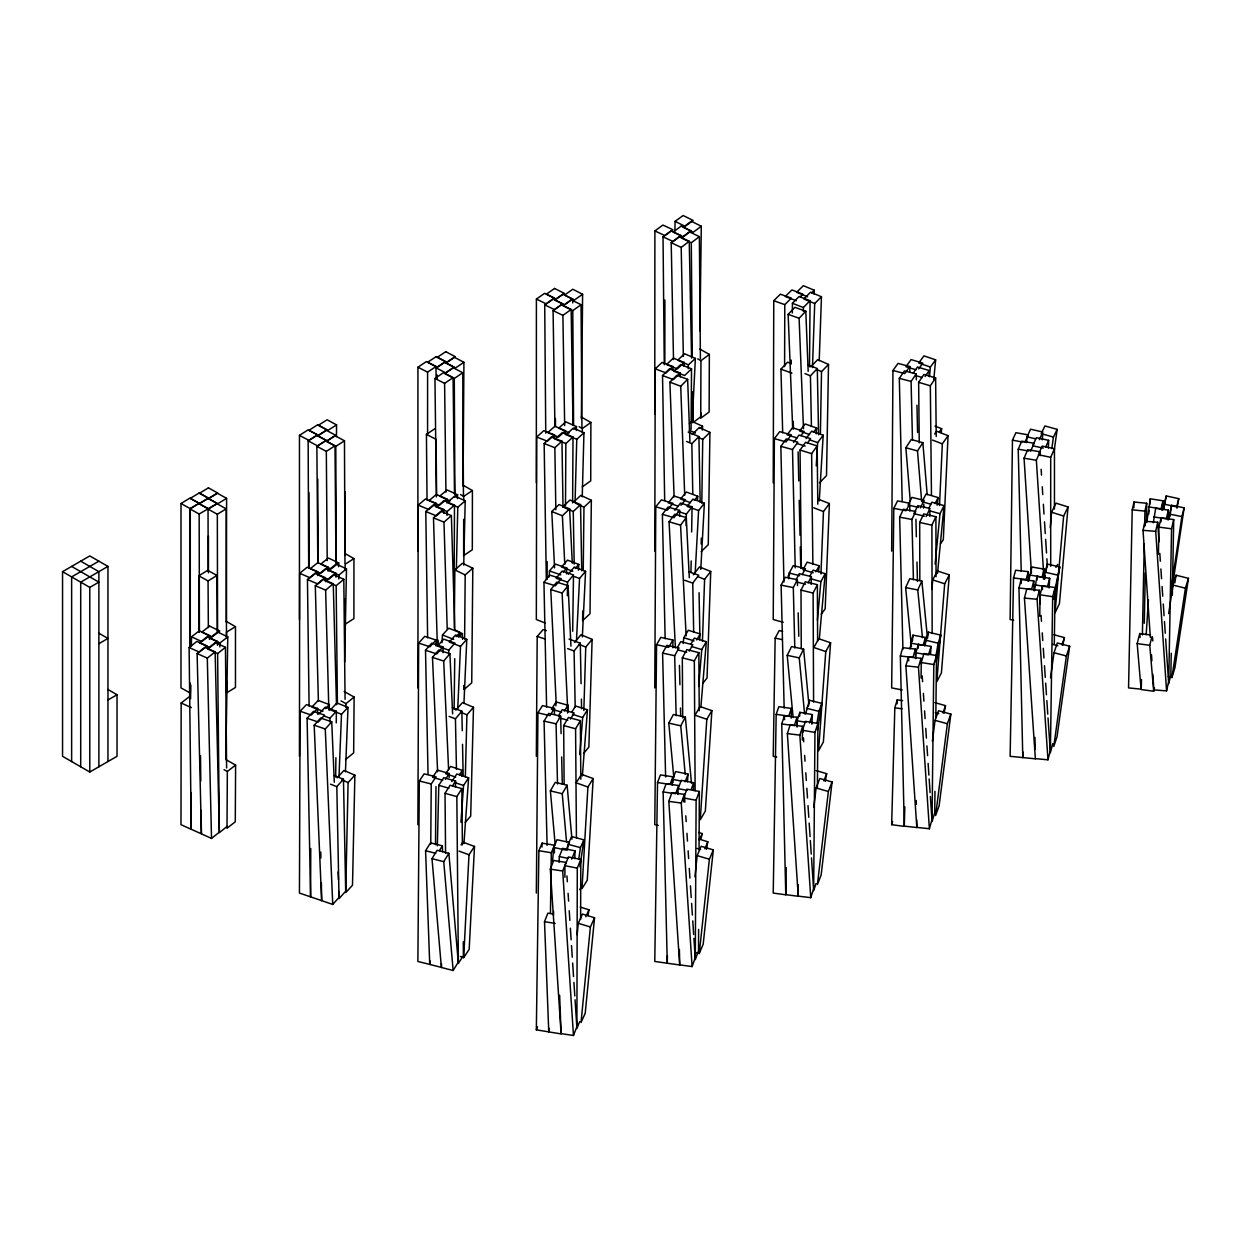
<?xml version="1.0" encoding="UTF-8"?>
<svg xmlns="http://www.w3.org/2000/svg" width="1251" height="1251" viewBox="0 0 1251 1251"><rect width="100%" height="100%" fill="white"/><g stroke="black" fill="none" stroke-linecap="round" stroke-linejoin="round"><path stroke-width="1.5" d="M190.277 646.47L190.277 508.657L199.159 503.277L189.871 498.133L181.004 503.512L180.988 687.909L190.277 693.054L190.277 683.343L190.277 693.054M188.948 696.979L181.16 702.999L180.988 824.69L191.2 829.288L191.247 792.602M208.432 572.802L208.432 536.007M226.525 681.514L226.525 692.913L235.469 687.456L235.485 626.673L226.275 621.387M226.54 637.822L226.54 632.115L235.485 626.673M299.442 619.526L299.458 435.364L308.121 429.859L317.598 434.895L308.934 440.399L299.458 435.364M299.442 756.308L299.661 573.302L307.214 567.219L317.598 571.66L317.598 575.554M308.919 568.345L308.934 492.738M345.104 599.088L345.088 624.265L353.908 618.62L353.939 558.603L344.604 553.255M345.12 570.049L345.12 564.248L353.939 558.603M417.881 551.144L417.928 367.215L426.388 361.586L436.052 366.512L436.052 378.13M427.576 434.097L427.592 372.126L436.052 366.512M536.335 482.761L536.398 299.067L544.638 293.313L554.49 298.129L546.249 303.868L536.398 299.067M572.723 302.914L572.723 299.052L562.887 294.141L554.631 299.974L564.467 304.884L572.723 299.052M654.773 414.378L654.883 230.919L662.905 225.055L672.944 229.746L664.922 235.61L654.883 230.919M664.844 362.477L664.891 300.021M217.455 645.313L217.471 641.435L207.291 636.712L199.472 642.826L209.652 647.565L217.471 641.435M226.322 622.169L226.603 498.383L217.33 493.191L208.448 498.586L217.705 503.778L226.603 498.383M417.881 687.909L418.178 505.154L425.496 498.946L436.052 503.277L436.036 507.171M463.683 519.306L463.636 555.6L472.315 549.752L472.409 490.533L462.948 485.153M463.714 500.197L463.714 496.381L472.409 490.533M554.49 438.773L554.49 434.895L543.778 430.688L536.695 437.006L536.335 619.526L545.248 623.029M547.125 579.072L547.156 561.59M564.889 877.279L564.92 865.676L568.407 856.966L580.777 859.437L580.62 919.344M580.777 859.437L577.29 868.147L576.899 1028.541L579.682 1021.582M582.325 432.408L582.325 428.514L590.879 422.478L581.293 417.052M590.879 422.478L590.722 480.884L582.184 486.936M654.773 551.144L655.227 368.857L662.076 362.446L672.944 366.512L672.929 370.39M773.227 482.761L773.759 300.709L780.374 294.188L791.383 298.129L784.784 304.65L784.596 366.621M791.195 363.978L791.195 360.1M317.582 714.227L317.598 708.426L306.448 704.626L300.084 711.24L299.442 893.073L321.71 900.642L321.382 883.159M310.764 848.522L310.592 896.873L307.105 718.246L313.485 711.35L324.635 715.134L318.239 722.046L307.105 718.246M335.956 577.196L335.972 573.286L325.62 568.658L318.02 574.928L328.372 579.557L335.972 573.286M417.881 824.69L418.647 643.092L424.746 636.368L436.052 640.043L436.02 645.907M447.092 515.443L447.107 511.55L454.488 505.138L443.964 500.603L436.599 507.015L447.107 511.55M454.113 586.875L454.488 505.138M709.348 354.424L700.951 360.663L700.716 418.241L709.129 412.001L709.348 354.424L699.653 348.966M235.61 765.065L227.338 771.492L227.01 828.24L235.282 821.798L235.61 765.065L225.79 759.576L227.776 636.9L217.611 632.005L209.761 638.119L219.91 643.014L227.776 636.9M565.499 505.56L565.859 443.542L573.005 437.006L562.325 432.565L555.178 439.101L565.859 443.542M572.614 502.902L573.005 437.006M654.773 687.909L655.774 506.78L661.388 499.884L672.944 503.277L667.346 510.173L655.774 506.78M683.656 801.844L683.687 797.966L686.908 789.146L699.34 791.476L699.043 849.757M699.34 791.476L696.119 800.28L695.29 959.595L698.511 950.791L698.621 929.415M774.369 438.632L786.05 441.884L791.383 434.895L779.701 431.642L774.369 438.632L773.227 619.526L783.235 622.326M344.823 555.46L345.229 491.862M430.751 844.112L431.235 783.97L436.052 776.808L424.136 773.853L419.32 780.999L417.881 961.456L429.797 964.412L429.828 960.533M437.209 378.959L437.225 375.065M435.504 844.722L435.974 786.519M463.042 486.186L463.918 362.305L454.285 357.223L445.794 362.915L455.442 367.997L463.918 362.305M536.335 756.308L537.195 636.493L543.075 629.597L546.327 630.629M691.084 429.359L691.522 368.857L680.7 364.526L673.789 371.203L684.61 375.519L691.522 368.857M891.666 551.144L892.948 370.468L898.03 363.4L909.837 366.512L909.79 372.345M336.456 436.599L336.566 424.902L327.105 419.773L318.411 425.262L327.871 430.391L336.566 424.902M345.948 707.503L345.98 703.656L354.111 697.026L344.166 691.522M354.111 697.026L353.658 752.899L345.526 759.529M454.301 628.19L454.848 569.924L462.432 563.247L472.8 568.235L471.736 682.811L464.137 689.504L464.184 685.611M464.606 639.011L465.2 574.913L472.8 568.235M536.335 893.073L537.93 712.835L542.481 705.611L554.49 708.426L554.443 714.243M792.336 313.016L792.415 303.289L799.092 296.487L810.069 300.709L809.491 366.793M803.361 311.39L803.392 307.511L810.069 300.709M802.376 740.013L802.454 730.256L805.425 721.342L817.919 723.5L817.388 787.958M817.919 723.5L814.948 732.414L813.666 890.649L816.043 883.519M329.904 722.046L329.951 718.183L336.378 711.256L325.26 707.143L318.833 714.071M335.69 777.074L335.894 757.715M336.253 722.875L336.378 711.256M581.371 418.866L582.606 294.282L572.786 289.247L564.514 295.08L574.318 300.099L582.606 294.282M672.866 647.783L672.944 640.043L660.825 637.385L656.556 644.687L654.773 824.69L658.229 825.441M921.08 678.058L921.252 662.53L923.957 653.522L936.514 655.524L935.811 717.621M936.514 655.524L933.809 664.547L932.026 821.688L934.732 812.681L934.966 791.336M448.687 654.054L448.734 650.16L454.926 643.108L443.683 639.12L437.49 646.173M454.113 709.395L454.738 658.698M582.731 611.004L582.622 620.621L590.003 613.756L591.348 500.291L580.855 495.349L573.458 502.214M583.216 570.612L583.967 507.155L591.348 500.291M699.935 330.843L701.295 226.243L691.303 221.286L683.234 227.26L693.226 232.217L701.295 226.243M893.808 508.359L906.099 510.721L909.837 503.277L897.546 500.916L893.808 508.359L891.666 687.909L902.206 689.942M909.743 511.08L909.805 505.232M1024.819 442.401L1028.275 434.895L1015.906 432.69L1012.45 440.18L1010.12 619.526L1013.638 620.168M559.635 995.249L561.105 1033.92L536.335 1029.839L538.868 850.711L542.058 843.143L554.49 845.191L551.3 852.76L550.456 913.121M541.996 847.036L542.058 843.143M548.829 1027.994L548.767 1031.887L544.513 921.674L547.875 913.152L553.177 914.028M553.505 915.294L553.552 911.4M554.381 852.979L554.459 847.146M567.344 595.726L567.547 582.137L573.49 574.96L562.106 571.097L556.163 578.259L567.547 582.137M572.677 631.27L573.458 576.899M190.59 698.715L190.793 685.173M191.372 646.454L191.512 636.79L199.316 630.801L209.511 635.539L209.449 639.417M219.848 646.908L219.91 643.014M672.85 782.641L672.944 776.808L660.434 774.916L657.526 782.532L654.773 961.456L679.762 964.99L679.387 949.431M667.409 955.576L667.283 963.348L663.139 791.946L666.126 783.751L678.605 785.534L675.634 793.728L663.139 791.946M701.185 543.982L701.279 538.165M701.795 503.309L702.734 439.398L709.927 432.361L699.278 427.482L692.1 434.519M709.927 432.361L708.269 544.685L701.076 551.722M782.673 631.333L779.185 630.582L775.151 638.104L773.227 756.308L776.699 757.058M1039.753 616.274L1040.066 594.819L1042.505 585.718L1055.109 587.563L1054.28 644.14M1042.443 589.612L1042.505 585.718M1055.109 587.563L1052.685 596.664L1050.371 752.727L1052.795 743.626M328.106 571.175L328.184 567.266L317.817 562.637L310.232 568.72L320.6 573.365L328.184 567.266M686.173 525.717L686.361 514.114L692.053 506.827L680.544 503.074L674.852 510.361M690.974 572.551L691.162 560.964M691.647 531.956L692.053 506.827M791.226 718.137L791.383 708.426L778.81 706.69L776.183 714.368L773.227 893.073L785.784 894.809L786.238 867.615M820.39 434.066L821.516 371.641L828.506 364.432L817.732 359.616L810.742 366.824M828.506 364.432L826.504 475.615L819.514 482.823M338.771 578.994L338.849 575.116L346.48 568.861L336.159 564.029L328.528 570.284L338.849 575.116M344.666 661.904L346.48 568.861M1028.087 581.355L1028.275 571.66L1015.609 570.237L1013.529 578.009L1010.12 756.308L1035.437 758.825M1022.896 751.914L1022.786 757.731L1018.971 588.033L1021.113 579.62L1033.779 580.886L1033.998 590.628M1158.41 554.224L1158.911 527.109L1161.069 517.914L1173.719 519.587L1172.328 595.148M1160.991 521.776L1161.069 517.914M1173.719 519.587L1171.562 528.798L1168.7 683.765L1170.858 674.57L1171.249 653.257M446.779 502.902L446.857 499.008L436.333 494.458L428.984 500.666L439.508 505.216L446.857 499.008M929.086 376.348L929.212 370.531L917.468 367.028L913.324 373.048M1146.323 522.637L1146.714 503.277L1134 502.011L1132.218 509.829L1128.558 687.909L1141.272 689.176L1141.475 679.496M1133.891 507.828L1134 502.011M1142.382 634.976L1144.258 543.997M1144.618 526.577L1144.931 511.096L1146.714 503.277M1144.258 623.295L1145.29 572.958M354.877 775.198L348.091 782.579L345.714 892.604L352.501 885.223L354.877 775.198L343.978 770.444L337.191 777.825M437.334 845.879L438.788 785.331L443.73 777.7L455.583 781.077L455.442 786.926M456.349 569.612L457.788 507.218L465.216 500.822L454.738 496.068L447.311 502.464L457.788 507.218M463.73 565.171L465.216 500.822M565.436 434.613L565.53 430.735L554.85 426.278L547.735 432.611L558.415 437.052L565.53 430.735M674.868 231.122L675.102 221.364L683.155 215.516L693.148 220.473L685.095 226.337L675.102 221.364M465.325 777.027L466.92 714.837L473.488 707.284L462.463 702.593L455.88 710.13M473.488 707.284L470.689 816.137L465.216 822.423M575.085 501.385L576.758 439.32L583.951 432.783L573.318 428.123L566.124 434.644L576.758 439.32M582.231 496.803L583.951 432.783M684.109 366.324L684.219 362.462L673.382 358.114L666.502 364.541L677.338 368.889L684.219 362.462M904.817 806.911L904.285 826.395L891.666 824.69L894.825 707.816L897.217 699.888L902.612 700.607M897.108 703.781L897.217 699.888M583.842 710.537L585.749 647.08L592.114 639.37L580.964 634.757L574.6 642.451M592.114 639.37L588.877 747.05L583.576 753.477M811.148 584.436L811.399 576.633L799.264 573.662L795.933 580.026M329.169 710.427L329.357 704.594L318.239 700.451L311.843 707.096L322.961 711.225M338.552 566.734L338.677 562.872L328.356 558.04L320.741 564.123L331.062 568.955L338.677 562.872M702.437 641.294L704.594 579.338L710.74 571.472L699.481 566.922L693.32 574.788M710.74 571.472L707.034 677.948L702.937 683.202M812.462 367.559L814.714 303.508L821.469 296.722L810.539 292.202L803.799 299.005L814.714 303.508M819.202 360.773L821.469 296.722M929.743 516.256L929.962 510.439M457.428 498.617L457.569 494.724L447.092 489.954L439.695 496.162L450.172 500.916M1048.354 448.077L1048.651 440.336L1036.344 437.647L1032.716 445.794L1043.271 448.108M339.005 776.777L341.492 714.29L348.013 707.362L336.941 702.953L330.436 709.864L341.492 714.29M345.448 771.804L348.013 707.362M549.22 576.774L549.455 570.956L555.35 564.107L566.75 568.017L566.515 573.849M820.953 573.99L823.455 511.581L829.397 503.559L818.013 499.086M829.397 503.559L825.175 608.862L821.219 614.21M457.757 708.535L460.509 646.392L466.795 639.339L455.583 634.992L449.312 642.044L460.509 646.392M463.933 703.422L466.795 639.339M576.304 430.453L576.476 426.56L565.827 421.868L558.665 428.186L569.299 432.877M559.056 862.408L559.322 856.56L562.684 848.334L575.069 850.883L574.725 858.671M702.358 430.109L702.53 426.231L691.834 421.337L689.473 423.589M939.517 505.529L942.331 443.839L948.055 435.661L936.561 431.267L934.653 434.003M948.055 435.661L943.301 539.744L940.439 543.841M677.886 794.479L678.167 788.646L681.263 780.327L693.711 782.735L693.351 790.491M576.492 640.293L579.541 578.478L585.577 571.3L574.256 567.047L568.22 574.225M582.34 636.978L585.577 571.3M688.238 368.701L688.441 364.839L695.384 358.396L684.578 353.783L677.651 360.225L688.441 364.839M692.163 422.275L695.384 358.396M796.731 726.534L797.028 720.732L799.842 712.319L812.368 714.587L811.868 724.235M799.655 716.182L799.842 712.319M460.368 956.436L463.683 957.672L469 854.777L474.504 846.442L462.901 842.142L461.072 844.925M474.504 846.442L469.172 949.337L463.683 957.672M695.196 572.755L698.59 510.564L704.376 503.246L692.929 499.102L687.143 506.405L698.59 510.564M700.779 569.346L704.376 503.246M449.109 777.434L449.328 773.54L437.459 770.1L432.58 777.324L442.745 780.28M814.073 294.141L814.292 290.232L803.361 285.697L796.652 292.249L807.583 296.784M930.588 654.21L931.025 646.423L918.453 644.312L915.888 652.803L915.576 658.651L915.388 649.097L902.769 647.674L900.345 656.009L904.27 826.113L916.889 827.552L916.702 819.812M918.234 648.206L918.453 644.312M555.835 705.814L556.07 701.936L568.032 705.251L567.579 713.007M593.177 778.544L587.907 787.035L581.981 888.71L587.266 880.219L593.177 778.544L581.496 774.338L577.086 781.406M1034.436 590.707L1037.063 576.32L1049.683 578.275L1049.12 587.97M1036.829 580.198L1037.063 576.32M816.246 465.841L817.638 442.635L823.189 435.207L811.633 431.157L806.082 438.585M819.264 500.947L823.189 435.207M1146.182 634.742L1148.402 599.98M1153.313 522.746L1155.689 508.313L1168.371 510.111L1167.746 519.775M706.815 719.294L700.263 819.749L705.329 811.101L711.882 710.646L700.091 706.534L695.024 715.181L706.815 719.294L711.882 710.646M788.818 578.853L789.209 573.052L793.306 565.577L805.456 568.642L802.172 574.631M441.931 642.717L442.463 634.976L448.702 628.221L459.899 632.584L459.633 636.462M460.947 822.235L463.558 785.472L468.625 777.809L456.834 773.962L451.783 781.625M463.933 843.596L468.625 777.809M825.754 651.552L818.545 750.772L823.377 741.984L830.586 642.748L818.717 638.729L813.869 647.518L825.754 651.552L830.586 642.748M923.613 508.141L923.879 504.247M578.4 570.206L578.822 564.42L567.501 560.135L561.496 566.984L572.833 571.285M1026.571 442.682L1027.008 436.849L1030.558 429.218L1042.881 432.033L1039.331 439.664M1042.286 439.82L1042.74 433.988M579.792 754.541L582.653 717.542L587.47 709.755L575.585 706.017L571.723 712.241M582.356 775.964L587.47 709.755M552.598 861.016L553.693 847.427L556.976 839.734L569.377 842.408L566.093 850.117L553.693 847.427M931.948 589.487L932.73 579.885L937.343 570.941L949.306 574.866L941.409 672.866L936.796 681.795L944.693 583.795L949.306 574.866M697.448 500.134L697.761 496.24L686.314 492.034L680.56 499.008L690.38 502.605M698.683 686.408L701.748 649.597L706.315 641.716L694.336 638.088L690.693 644.39M700.826 707.566L706.315 641.716M672.131 785.128L672.616 779.326L675.634 771.554L688.081 774.103L687.425 781.844M816.184 433.878L816.7 428.061L805.128 423.948L799.624 431.016L809.538 434.535M817.403 620.183L820.859 581.652L825.175 573.662L813.103 570.143L809.663 576.539M819.296 639.152L825.175 573.662M1050.23 527.719L1051.606 512.238L1056 503.152L1068.041 506.968L1059.425 603.733L1055.031 612.818L1063.647 516.053L1068.041 506.968M909.946 648.878L912.964 635.18L925.521 637.463L924.802 645.188M912.417 640.965L912.964 635.18M941.268 432.533L941.643 428.686L935.044 426.138M929.462 376.692L930.384 367.043L935.639 359.866L923.957 355.863L918.703 363.025L930.384 367.043M933.809 379.178L935.639 359.866M935.122 564.123L939.986 513.708L944.052 505.607L931.901 502.198L928.649 508.688M937.499 573.458L944.052 505.607M577.149 934.747L578.275 923.285L582.434 914.059L594.553 917.765L585.202 1013.294L581.027 1022.52L590.394 926.991L594.553 917.765M1028.869 580.745L1031.637 567L1044.241 569.142L1043.303 578.775M1031.059 572.77L1031.637 567M461.775 776.152L462.354 770.366L450.579 766.441L445.575 773.712L455.677 777.074M1146.807 522.214L1150.31 498.805L1162.977 500.807L1161.976 510.424M1148.715 514.192L1149.122 510.345M1149.716 504.575L1150.31 498.805M694.899 876.81L697.182 855.637L701.123 846.286L713.32 849.882L703.187 944.177L699.231 953.528L695.759 952.496M699.231 953.528L709.38 859.234L713.32 849.882M683.124 643.499L683.797 637.713L688.3 630.254L700.263 633.976L699.59 639.777M813.838 807.38L816.105 788.005L819.827 778.513L832.087 781.984L821.141 875.043L817.419 884.535L828.365 791.476L832.087 781.984M818.514 571.566L819.233 565.78L807.161 562.152L802.923 569.69L813.259 572.802M932.355 741.405L935.06 720.357L938.547 710.74L950.854 714.102L939.094 805.91L935.607 815.527L947.367 723.719L950.854 714.102M937.187 505.248L938.187 497.57L926.053 494.051L922.065 501.682L930.744 504.2M1051.841 448.562L1053.436 437.084L1057.158 429.359L1044.929 425.95L1041.207 433.659L1053.436 437.084M1053.967 452.346L1057.158 429.359M1050.527 677.776L1054.014 652.725L1057.283 642.983L1069.652 646.22L1057.017 736.792L1053.764 746.534L1066.384 655.962L1069.652 646.22M567.297 850.117L568.142 844.331L571.613 836.528L583.889 839.828L579.932 866.865M578.744 859.218L580.433 847.631L583.889 839.828M1168.465 519.806L1171.562 505.295L1184.134 507.828L1172.156 588.189M1169.857 516.772L1171.562 505.295M1171.608 585.484L1181.882 516.6L1184.134 507.828M1168.684 613.584L1172.985 585.077L1176.018 575.21L1188.45 578.337L1174.939 667.659L1171.906 677.526L1168.356 676.635M1174.877 582.825L1176.018 575.21M1171.906 677.526L1185.416 588.189L1188.45 578.337M588.017 915.544L588.955 909.79L580.276 907.069M805.566 714.024L809.428 700.294L821.844 703.39L817.482 730.256M808.506 706.049L809.428 700.294M817.044 722.859L818.905 711.35L821.844 703.39M924.708 645.954L928.351 632.177L940.815 635.148L936.248 661.935M927.382 637.916L928.351 632.177M935.857 656.587L938.141 643.186L940.815 635.148M706.487 849.351L707.8 841.751L699.09 839.093M1043.866 577.899L1047.29 564.06L1059.785 566.922L1053.999 599.354M1044.569 579.322L1045.242 575.507M1045.93 571.691L1047.29 564.06M1053.983 594.116L1059.785 566.922M825.238 781.39L826.661 773.697L816.152 770.6M1163.023 509.829L1166.229 495.943L1178.77 498.68L1176.988 508.187M1163.743 509.251L1166.229 495.943M944.02 713.273L945.537 705.658L934.966 702.655M1062.818 645.156L1064.398 637.603L1053.811 634.695M1150.326 637.353L1143.023 530.33L1145.04 521.276L1157.707 522.261L1159.036 541.73M1152.843 674.336L1153.891 689.895L1166.573 690.88L1155.705 531.315L1157.707 522.261M1166.573 690.88L1168.575 681.842L1165.651 639.026M700.888 839.249L702.186 833.588L698.715 832.462M1168.371 510.111L1166.354 518.758L1153.688 516.96M1162.977 500.807L1161.053 508.829L1148.402 506.827M1048.025 717.965L1050.261 750.85L1047.978 759.81L1035.359 758.638L1024.444 598.087L1026.727 589.112L1039.346 590.284L1040.269 603.826M1047.978 759.81L1037.079 599.26L1039.346 590.284M1033.779 580.886L1031.637 589.299L1018.971 588.033M1154.548 687.847L1153.688 691.209L1141.115 689.567L1137.175 643.624L1139.755 633.569L1150.529 634.976M1153.688 691.209L1149.747 645.266L1151.89 636.884M1178.77 498.68L1176.628 506.858L1164.102 504.122M1028.275 571.66L1026.211 579.432L1013.529 578.009M1049.683 578.275L1047.415 586.844L1034.78 584.889M1044.241 569.142L1042.067 577.102L1029.448 574.96M930.353 796.496L931.932 819.858L929.384 828.741L916.811 827.396L905.88 665.845L908.445 656.963L921.017 658.307L921.408 664.156M929.384 828.741L918.453 667.19L921.017 658.307M915.388 649.097L912.964 657.432L900.345 656.009M931.025 646.423L928.477 654.914L915.888 652.803M891.666 824.69L892.62 821.516M925.521 637.463L923.066 645.36L910.493 643.077M811.508 857.905L813.588 888.867L810.757 897.655L798.247 896.138L787.348 733.602L790.179 724.798L802.689 726.331L803.079 732.148M810.757 897.655L799.858 735.135L802.689 726.331M798.06 884.629L798.326 896.279L785.769 894.668L781.734 723.985L784.44 715.713L796.996 717.308L797.215 727.003M796.996 717.308L794.291 725.58L781.734 723.985M1062.005 644.922L1064.398 637.603M809.538 722.984L812.368 714.587M791.383 708.426L788.755 716.104L776.183 714.368M693.93 938.406L695.212 957.875L692.116 966.57L679.668 964.865L668.816 801.359L671.912 792.665L684.36 794.369L684.891 802.157M692.116 966.57L681.263 803.079L684.36 794.369M942.941 712.882L945.537 705.658M691.24 789.397L693.711 782.735M672.944 776.808L670.036 784.44L657.526 782.532M685.079 781.875L688.081 774.103M823.877 780.843L826.661 773.697M550.315 869.132L553.693 860.516L566.062 862.408L562.7 871.009L573.458 1035.484L561.089 1033.607L550.315 869.132L562.7 871.009M573.458 1035.484L576.836 1026.868L575.053 999.784M571.707 859.124L575.069 850.883M536.335 1029.839L537.602 1026.805M704.829 848.788L707.8 841.751M1031.449 573.036L1024.053 458.21L1027.697 449.703L1039.988 451.752L1040.253 455.645M1044.006 578.994L1036.36 460.259L1039.988 451.752M1039.159 452.987L1042.161 446.107L1054.452 448.734L1054.452 509.048M1050.699 566.281L1050.699 457.334L1054.452 448.734M699.356 840.062L702.186 833.588M1021.223 571.269L1018.22 449.203L1021.739 441.165L1034.092 443.276L1030.558 451.314M1045.758 446.857L1048.651 440.336M585.796 916.733L588.955 909.79M911.447 646.814L905.63 587.595L909.743 578.697L921.878 581.058L927.507 638.37M922.456 637.713L917.765 589.956L921.878 581.058M919.829 580.48L919.688 522.418L923.707 513.926L935.904 516.71L936.045 576.695M932.151 633.569L931.901 525.185L935.904 516.71M902.925 649.363L899.657 517.179L903.457 509.22L915.732 511.503L911.932 519.446L913.418 579.713M926.131 516.538L930.025 508.485L917.796 505.654L913.902 513.708L924.38 516.131M793.087 717.026L787.207 655.352L791.57 646.579L803.611 649.113L808.756 703.078M804.581 713.789L799.248 657.885L803.611 649.113M920.345 507.89L924.161 500.337L911.932 497.398L908.101 504.951L918.594 507.468M801.25 648.581L801 590.128L805.269 581.762L817.372 584.686L817.622 641.169M813.588 702.139L813.103 593.052L817.372 584.686M784.158 708.019L781.124 585.155L785.19 577.29L797.372 579.713L797.512 585.562M794.792 648.034L793.306 587.579L797.372 579.713M934.997 503.684L938.187 497.57M808.068 582.997L811.399 576.633M673.82 777.559L668.785 723.109L673.398 714.477L685.36 717.167L691.475 783.298M685.235 774.432L680.732 725.815L685.36 717.167M682.686 717.918L682.327 657.854L686.846 649.597L698.856 652.662L699.215 710.787M695.134 790.741L694.336 660.903L698.856 652.662M665.626 776.965L662.592 653.116L666.924 645.344L679.012 647.94L674.68 655.712L676.15 715.697M677.198 647.955L680.732 641.669L692.788 644.781L689.254 651.067M815.84 571.816L819.233 565.78M555.209 844.832L550.377 790.882L555.256 782.375L567.11 785.237L571.942 839.186M566.547 841.907L562.231 793.728L567.11 785.237M672.944 640.043L668.659 647.346L656.556 644.687M564.123 784.08L563.669 725.564L568.439 717.448L580.355 720.639L580.808 779.154M576.43 837.982L575.585 728.77L580.355 720.639M579.729 889.664L581.652 886.412M547.094 845.348L544.076 721.092L548.673 713.414L560.667 716.166L561.089 733.633M557.524 784.017L556.07 723.844L560.667 716.166M696.666 639.949L700.263 633.976M558.478 715.885L562.231 709.692L574.178 712.929L570.44 719.122M1055.907 567.391L1057.705 564.42M432.002 858.655L437.115 850.289L448.874 853.307L458.257 962.128L453.143 970.495L441.384 967.476L432.002 858.655L443.745 861.673L453.143 970.495M443.745 861.673L448.874 853.307M445.575 853.432L445.028 793.29L450.063 785.284L461.869 788.63L462.385 844.878M463.277 941.878L463.402 955.467L458.366 963.458L456.834 796.621L461.869 788.63M441.447 963.598L441.587 967.445L429.734 964.443L425.575 850.727L430.516 842.846L442.354 845.848L442.573 851.634M439.398 850.571L442.354 845.848M554.49 708.426L549.94 715.65L537.93 712.835M556.07 701.936L551.441 709.239L561.699 712.085M564.342 711.1L568.032 705.251M452.612 785.659L455.583 781.077M910.321 501.651L905.865 447.749L911.228 439.523L922.863 442.698L927.179 494.677M921.643 500.963L917.499 450.907L922.863 442.698M919.25 442.838L918.641 382.321L923.91 374.456L935.623 377.927L936.217 436.49M931.463 495.13L930.337 385.793L935.623 377.927M445.419 779.326L449.328 773.54M902.206 501.448L899.313 378.365L904.442 370.89L916.217 373.94L916.357 379.804M912.464 440.024L911.088 381.414L916.217 373.94M459.352 774.729L462.354 770.366M925.068 376.551L929.212 370.531M787.974 576.304L790.022 573.396M801.359 568.501L800.046 450.047L805.566 442.307L817.153 445.919L817.81 504.169M812.869 564.342L811.633 453.66L817.153 445.919M939.407 431.798L941.643 428.686M909.837 366.512L904.754 373.58L892.948 370.468M918.734 368.857L922.847 363.15L911.088 359.584L905.943 366.715L916.029 369.78M783.955 582.028L780.843 446.341L786.238 438.96L797.888 442.166L792.509 449.547L795.214 567.798M793.556 442.463L798.998 435.051L810.632 438.679L807.364 443.12M675.415 648.002L669.082 521.792L674.789 514.208L686.283 517.554L689.301 577.759M686.127 635.821L680.56 525.139L686.283 517.554M693.68 631.739L692.741 583.122L698.715 575.21L688.973 571.77M800.906 435.676L804.143 431.454L792.509 427.764L787.098 434.801L797.09 437.959M665.141 638.761L662.389 514.317L668.034 507.046L679.559 510.408L679.7 516.241M679.559 510.408L673.929 517.664L662.389 514.317M813.4 432.299L816.7 428.061M575.194 706.909L574.084 650.973L580.292 643.202L569.049 639.089M556.163 702.781L550.768 589.581L556.726 582.153L568.095 585.64L570.972 646.141M567.813 712.132L562.121 593.083L568.095 585.64M680.919 505.295L685.454 499.743L673.929 495.943L668.269 502.886L678.151 506.139M543.95 582.294L549.846 575.147L561.246 578.65L555.35 585.796L543.95 582.294L546.609 707.128M694.305 500.416L697.761 496.24M456.459 769.428L455.442 718.809L461.869 711.225L452.346 707.597M437.631 771.836L432.471 657.4L438.679 650.098L449.907 653.726L452.627 713.868M448.609 769.662L443.698 661.044L449.907 653.726M563.2 572.129L566.75 568.017M575.225 568.533L578.822 564.42M428.045 774.134L425.512 650.27L431.658 643.249L442.932 646.892L443.057 652.694M442.932 646.892L436.787 653.913L425.512 650.27M343.462 779.232L345.698 891.197L339.052 898.625L336.816 786.66L343.462 779.232L334.048 775.526M338.927 891.416L339.177 897.264L332.735 904.426L321.632 900.642L314.189 725.205L320.631 718.043L331.734 721.827L334.298 782.25M332.735 904.426L325.276 728.989L331.734 721.827M436.052 640.043L429.937 646.767L418.647 643.092M456.162 636.65L459.899 632.584M811.43 426.466L810.429 375.832L817.294 368.56L808.255 364.87M792.681 428.624L788.146 314.345L794.838 307.324L805.8 311.249L808.177 371.297M803.486 428.686L799.108 318.27L805.8 311.249M782.688 432.768L780.937 369.139L787.614 362.164L791.273 363.494M317.598 708.426L311.249 715.04L300.084 711.24M325.526 708.566L329.357 704.594M692.788 493.895L691.834 443.683L698.918 436.583L688.206 432.064M674.117 496.991L669.91 382.165L676.838 375.3L687.643 379.35L689.926 441.634M684.704 495.224L680.716 386.231L687.643 379.35M800.249 296.8L802.907 294.173L791.914 289.935L785.268 296.487L796.261 300.725M811.602 292.859L814.292 290.232M664.688 500.525L662.53 375.535L669.41 368.873L680.263 372.939L680.325 376.848M680.263 372.939L673.382 379.6L662.53 375.535M554.568 567.86L551.785 511.503L559.025 504.575L569.627 508.86L572.301 563.263M564.78 564.357L562.387 515.787L569.627 508.86M700.153 428.499L702.53 426.231M562.684 506.921L569.987 500.009L580.542 504.622L581.746 570.847M574.193 564.123L573.255 511.534L580.542 504.622M672.944 366.512L666.095 372.923L655.227 368.857M546.312 579.166L544.154 443.526L551.269 437.006L561.965 441.196L563.013 507.062M555.835 509.72L554.85 447.717L561.965 441.196M437.365 646.063L433.487 517.836L440.868 511.268L451.376 515.6L454.832 630.223M447.217 629.018L443.98 522.167L451.376 515.6M554.49 434.895L547.406 441.212L536.695 437.006M458.445 637.103L462.354 633.616L455.583 630.207M573.599 429.093L576.476 426.56M427.623 637.822L425.793 511.518L433.143 505.123L443.683 509.438L443.73 513.332M443.683 509.438L436.333 515.85L425.793 511.518M436.052 503.277L428.718 509.485L418.178 505.154M318.395 700.81L315.299 585.687L322.914 579.276L333.251 583.732L336.503 704.704M328.825 709.176L325.635 590.144L333.251 583.732M336.159 585.703L343.806 579.291L333.47 574.647L325.839 581.058L336.159 585.703L337.41 703.781M454.613 497.194L457.569 494.724M309.091 706.19L307.449 579.526L315.033 573.255L325.401 577.696L325.448 581.606M325.401 577.696L317.817 583.967L307.449 579.526M317.598 571.66L310.045 577.759L299.661 573.302M201.13 810.367L201.395 833.823L197.126 653.538L204.961 647.283L215.141 651.865L219.347 832.165L211.513 838.42L191.2 829.257L189.12 647.518L196.923 641.388L207.119 645.954L199.316 652.084L189.12 647.518M211.513 838.42L207.306 658.12L215.141 651.865M217.611 653.569L225.461 647.314L215.313 642.576L207.447 648.831L217.611 653.569L219.332 832.634L227.182 826.379M209.511 635.539L201.708 641.528L191.512 636.79M673.507 359.522L671.208 242.71L679.262 236.627L689.254 241.318L691.568 358.13M683.359 356.441L681.201 247.417L689.254 241.318M691.303 242.757L699.372 236.658L689.379 231.826L681.31 237.925L691.303 242.757L692.272 356.957M694.164 421.759L700.888 416.692L700.857 412.814M663.03 236.83L671.052 230.841L681.076 235.532L673.054 241.521L663.03 236.83L664.265 364.792M554.928 426.638L553.067 310.592L561.339 304.65L571.16 309.466L573.021 425.512M564.67 425.637L562.903 315.393L571.16 309.466M572.786 310.623L581.058 304.697L571.238 299.787L562.966 305.697L572.786 310.623L573.599 425.434M544.717 304.837L552.973 299.005L562.809 303.805L554.568 309.654L544.717 304.837L545.749 433.143M436.396 496.913L434.957 378.459L443.433 372.704L453.081 377.63L454.504 494.145M445.935 492.143L444.605 383.385L453.081 377.63M454.285 378.506L462.761 372.735L453.128 367.731L444.637 373.486L454.285 378.506L454.926 494.614M427.029 500.072L426.435 434.394L434.91 428.655M317.817 563.325L316.863 446.341L325.541 440.759L335.002 445.794L335.972 562.762M327.215 560.557L326.323 451.392L335.002 445.794M335.8 446.372L344.478 440.79L335.033 435.708L326.339 441.29L335.8 446.372L336.253 563.075M308.153 440.868L316.816 435.317L326.292 440.352L317.613 445.888L308.153 440.868L308.684 567.891M199.128 632.146L198.8 575.788L207.682 570.347L216.955 575.491L217.283 631.849M208.338 627.58L208.057 580.933L216.955 575.491M190.168 646.532L189.886 508.876L198.768 503.481L208.041 508.625L208.182 570.988M189.886 508.876L199.159 514.02L216.939 503.684L226.212 508.844L226.462 636.493M217.565 630.301L217.33 514.255L226.212 508.844M107.961 689.504L117.031 694.758L117.031 756.308L89.791 772.023L62.55 756.308L62.55 571.66L89.791 555.929L107.961 566.422L107.961 761.546M98.876 561.183L71.635 576.899L71.635 761.546M107.961 566.422L80.705 582.153L80.705 766.785M62.55 571.66L89.791 587.391L98.876 582.153L71.635 566.422M98.876 643.686L107.961 638.448L98.876 633.209M107.961 699.997L117.031 694.758M1143.023 530.33L1155.705 531.315M1024.444 598.087L1037.079 599.26M1132.218 509.829L1144.931 511.096M905.88 665.845L918.453 667.19M787.348 733.602L799.858 735.135M1137.175 643.624L1149.747 645.266M1158.911 527.109L1171.562 528.798M894.825 707.816L902.034 708.785M668.816 801.359L681.263 803.079M1040.066 594.819L1052.685 596.664M921.252 662.53L933.809 664.547M538.868 850.711L551.3 852.76M544.513 921.674L555.131 923.426M1024.053 458.21L1036.36 460.259M1018.22 449.203L1028.807 451.017M802.454 730.256L814.948 732.414M1012.45 440.18L1023.052 442.088M797.028 720.732L805.957 722.343M899.657 517.179L911.932 519.446M683.687 797.966L696.119 800.28M678.167 788.646L687.065 790.366M905.63 587.595L917.765 589.956M781.124 585.155L793.306 587.579M564.92 865.676L577.29 868.147M1169.31 514.067L1181.882 516.6M672.616 779.326L681.514 781.14M559.322 856.56L568.157 858.389M787.207 655.352L799.248 657.885M1038.408 454.707L1050.699 457.334M775.151 638.104L782.125 639.605M662.592 653.116L674.68 655.712M668.785 723.109L680.732 725.815M919.688 522.418L931.901 525.185M1027.008 436.849L1035.812 438.866M1044.882 572.176L1057.392 575.038M544.076 721.092L556.07 723.844M925.693 640.215L938.141 643.186M801 590.128L813.103 593.052M550.377 790.882L562.231 793.728M796.84 582.043L805.503 584.17M806.504 708.254L818.905 711.35M419.32 780.999L431.235 783.97M1172.985 585.077L1185.416 588.189M789.209 573.052L799.624 575.679M425.575 850.727L435.723 853.307M682.327 657.854L694.336 660.903M678.042 649.973L686.643 652.193M899.313 378.365L911.088 381.414M1054.014 652.725L1066.384 655.962M563.669 725.564L575.585 728.77M568.142 844.331L580.433 847.631M905.865 447.749L917.499 450.907M559.244 717.886L567.798 720.216M935.06 720.357L947.367 723.719M780.843 446.341L792.509 449.547M1052.576 644.328L1057.877 645.782M929.571 510.799L939.986 513.708M445.028 793.29L456.834 796.621M816.105 788.005L828.365 791.476M935.263 712.679L938.782 713.68M438.788 785.331L448.953 788.224M669.082 521.792L680.56 525.139M810.523 578.65L820.859 581.652M697.182 855.637L709.38 859.234M918.641 382.321L930.337 385.793M915.638 375.55L922.347 377.552M691.49 646.486L701.748 649.597M697.12 848.428L700.607 849.492M578.275 923.285L590.394 926.991M550.768 589.581L562.121 593.083M800.046 450.047L811.633 453.66M683.797 637.713L694.055 640.903M796.871 443.495L805.191 446.091M572.458 714.337L582.653 717.542M1051.606 512.238L1063.647 516.053M537.195 636.493L545.358 639.073M432.471 657.4L443.698 661.044M678.136 511.44L686.361 514.114M455.145 782.719L463.558 785.472M932.73 579.885L944.693 583.795M314.189 725.205L325.276 728.989M549.455 570.956L560.839 574.866M809.381 439.742L817.638 442.635M684.625 580.261L692.741 583.122M439.101 646.736L448.734 650.16M773.759 300.709L784.784 304.65M788.146 314.345L799.108 318.27M576.211 782.829L587.907 787.035M780.937 369.139L791.899 373.126M567.657 648.612L574.084 650.973M323.587 715.838L329.951 718.183M459.054 851.102L469 854.777M573.067 576.054L579.541 578.478M669.91 382.165L680.716 386.231M449.093 716.401L455.442 718.809M932.48 440.086L942.331 443.839M792.415 303.289L803.392 307.511M442.463 634.976L453.66 639.355M544.154 443.526L554.85 447.717M813.697 507.75L823.455 511.581M330.545 784.189L336.816 786.66M551.785 511.503L562.387 515.787M698.152 576.742L704.594 579.338M805.003 373.611L810.429 375.832M433.487 517.836L443.98 522.167M579.369 644.437L585.749 647.08M686.486 441.415L691.834 443.683M460.618 712.147L466.92 714.837M315.299 585.687L325.635 590.144M564.451 507.687L573.255 511.534M341.867 779.858L348.091 782.579M816.903 369.577L821.516 371.641M197.126 653.538L207.306 658.12M181.16 702.999L191.356 707.613M689.317 430.219L695.415 433.018M699.184 437.772L702.734 439.398M671.208 242.71L681.201 247.417M575.21 503.043L583.967 507.155M454.848 569.924L465.2 574.913M553.067 310.592L562.903 315.393M417.928 367.215L427.592 372.126M434.957 378.459L444.605 383.385M426.435 434.394L436.083 439.336L436.599 495.365M316.863 446.341L326.323 451.392M181.004 503.512L190.277 508.657M341.007 700.904L345.98 703.656M208.057 509.094L217.33 514.255M198.8 575.788L208.057 580.933M224.07 769.678L227.338 771.492M697.714 358.849L700.951 360.663M579.135 426.716L582.325 428.514M460.571 494.583L463.714 496.381M80.705 561.183L98.876 571.66L98.876 766.785M1152.484 637.134L1152.812 640.95M1139.755 633.569L1140.083 637.4M1159.818 553.411L1160.349 561.183M1160.881 568.97L1161.553 578.697M1162.085 586.484L1162.742 596.211M1163.274 603.998L1164.071 615.68M1164.462 621.512L1165.26 633.194M1145.04 521.276L1145.306 525.17M1151.514 654.867L1151.905 660.7M1041.067 615.429L1041.457 621.247M1042.239 632.85L1042.771 640.59M1043.303 648.315L1043.959 657.995M1044.476 665.735L1045.273 677.338M1045.664 683.14L1046.446 694.743M1046.837 700.56L1047.759 714.102M922.19 675.821L922.597 681.67M923.379 693.351L923.91 701.123M924.567 710.865L925.083 718.653M925.756 728.379L926.412 738.106M926.928 745.893L927.585 755.635M928.117 763.407L928.899 775.088M929.165 778.982L930.087 792.602M908.445 656.963L908.711 660.856M803.455 737.949L803.721 741.812M804.628 755.354L805.018 761.171M805.8 772.774L806.316 780.515M806.832 788.255L807.489 797.935M808.005 805.66L808.787 817.278M809.178 823.08L810.085 836.622M810.335 840.5L811.242 854.042M685.783 815.777L686.173 821.626M686.955 833.291L687.471 841.079M688.113 850.821L688.629 858.608M689.27 868.335L689.926 878.061M690.443 885.849L691.209 897.53M691.6 903.363L692.382 915.044M692.757 920.892L693.664 934.513M566.953 875.95L567.328 881.752M568.095 893.355L568.595 901.095M569.236 910.775L569.862 920.455M570.378 928.195L571.128 939.798M571.504 945.6L572.27 957.218M572.645 963.02L573.537 976.562M573.912 982.363L574.803 995.921M1041.129 469.266L1041.504 475.114M1042.255 486.78L1042.755 494.567M1043.381 504.309L1044.006 514.036M1044.507 521.823L1045.257 533.505M1045.633 539.337L1046.524 552.958M1046.899 558.806L1047.4 566.578M338.098 871.916L338.442 879.719M462.354 633.616L462.542 639.37M463.949 685.454L464.074 689.285M793.228 421.337L793.447 429.046M915.92 519.274L916.342 536.773M916.967 562.043L917.452 581.48M798.185 612.865L798.764 636.274M784.44 715.713L784.533 719.591M679.434 665.36L679.918 684.704M680.481 707.925L680.669 715.666M561.652 756.933L562.309 784.111M1034.952 737.386L1035.218 749.083M1021.113 579.62L1021.207 583.529M916.952 405.199L917.593 432.549M916.264 800.484L916.357 804.346M798.107 451.861L798.779 480.947M799.217 500.322L800.014 535.225M800.28 546.859L800.765 568.173M817.294 368.56L818.592 434.785M698.918 436.583L700.169 502.245M699.059 592.708L699.841 633.553M692.413 400.961L692.835 422.385M580.292 643.202L581.09 683.718M581.402 699.137L581.59 708.785M461.869 711.225L462.26 730.678M462.526 744.314L463.151 775.448M320.772 852.103L320.881 857.936M438.131 640.199L438.21 646.032M343.806 579.291L345.073 699.309M200.504 755.651L200.786 781.062M225.461 647.314L226.619 767.989M699.372 236.658L700.404 358.615M692.554 391.798L692.819 422.775M581.058 304.697L581.934 427.295M555.428 418.506L555.491 426.278M462.761 372.735L463.449 496.6M344.478 440.79L344.963 563.325M345.167 619.73L345.182 623.624M317.754 479.117L318.114 563.153M226.556 680.982L226.587 692.585M199.159 514.02L199.409 632.287M89.791 587.391L89.791 772.023M209.636 626.125L201.786 632.099L211.966 636.994L219.801 631.02L209.636 626.125M681.201 226.071L673.147 232.061L683.171 236.877L691.209 230.903L681.201 226.071M554.568 288.465L546.312 294.204L556.163 299.13L564.404 293.375L554.568 288.465M444.59 362.196L436.13 367.888L445.778 372.892L454.254 367.2L444.59 362.196M436.083 356.644L427.623 362.258L437.287 367.262L445.747 361.648L436.083 356.644M445.763 351.687L437.287 357.301L446.935 362.383L455.411 356.77L445.763 351.687M326.308 430.266L317.629 435.817L327.105 440.899L335.784 435.348L326.308 430.266M317.613 424.824L308.95 430.313L318.426 435.395L327.09 429.906L317.613 424.824M208.041 498.336L199.159 503.731L208.448 508.907L217.33 503.512L208.041 498.336M199.159 493.003L190.277 498.367L199.566 503.527L208.432 498.164L199.159 493.003M208.432 487.843L199.55 493.222L208.823 498.414L217.705 493.035L208.432 487.843"/></g></svg>
